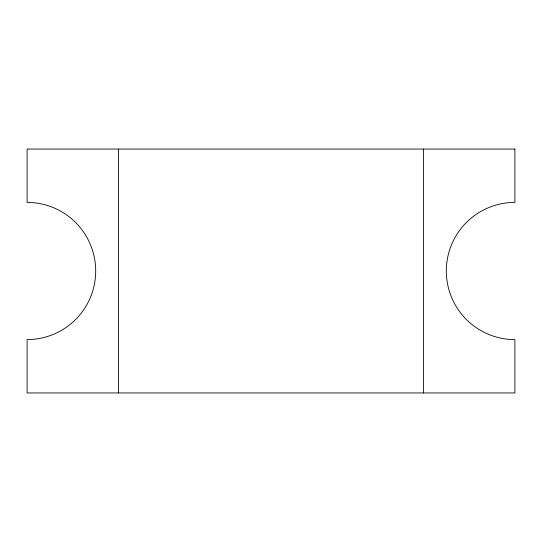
<?xml version="1.0" encoding="UTF-8"?>
<svg xmlns="http://www.w3.org/2000/svg" width="542" height="542" viewBox="0 0 542 542"><rect width="100%" height="100%" fill="white"/><g stroke="black" fill="none" stroke-linecap="round" stroke-linejoin="round"><path stroke-width="0.81" d="M423.438 149.05L423.438 392.95M118.562 149.05L118.562 392.95M514.9 149.05L27.1 149.05L27.1 202.403A68.597 68.597 0 0 1 95.697 271A68.597 68.597 0 0 1 27.1 339.597L27.1 392.95L514.9 392.95L514.9 339.597A68.597 68.597 0 0 1 446.303 271A68.597 68.597 0 0 1 514.9 202.403L514.9 149.05"/></g></svg>
